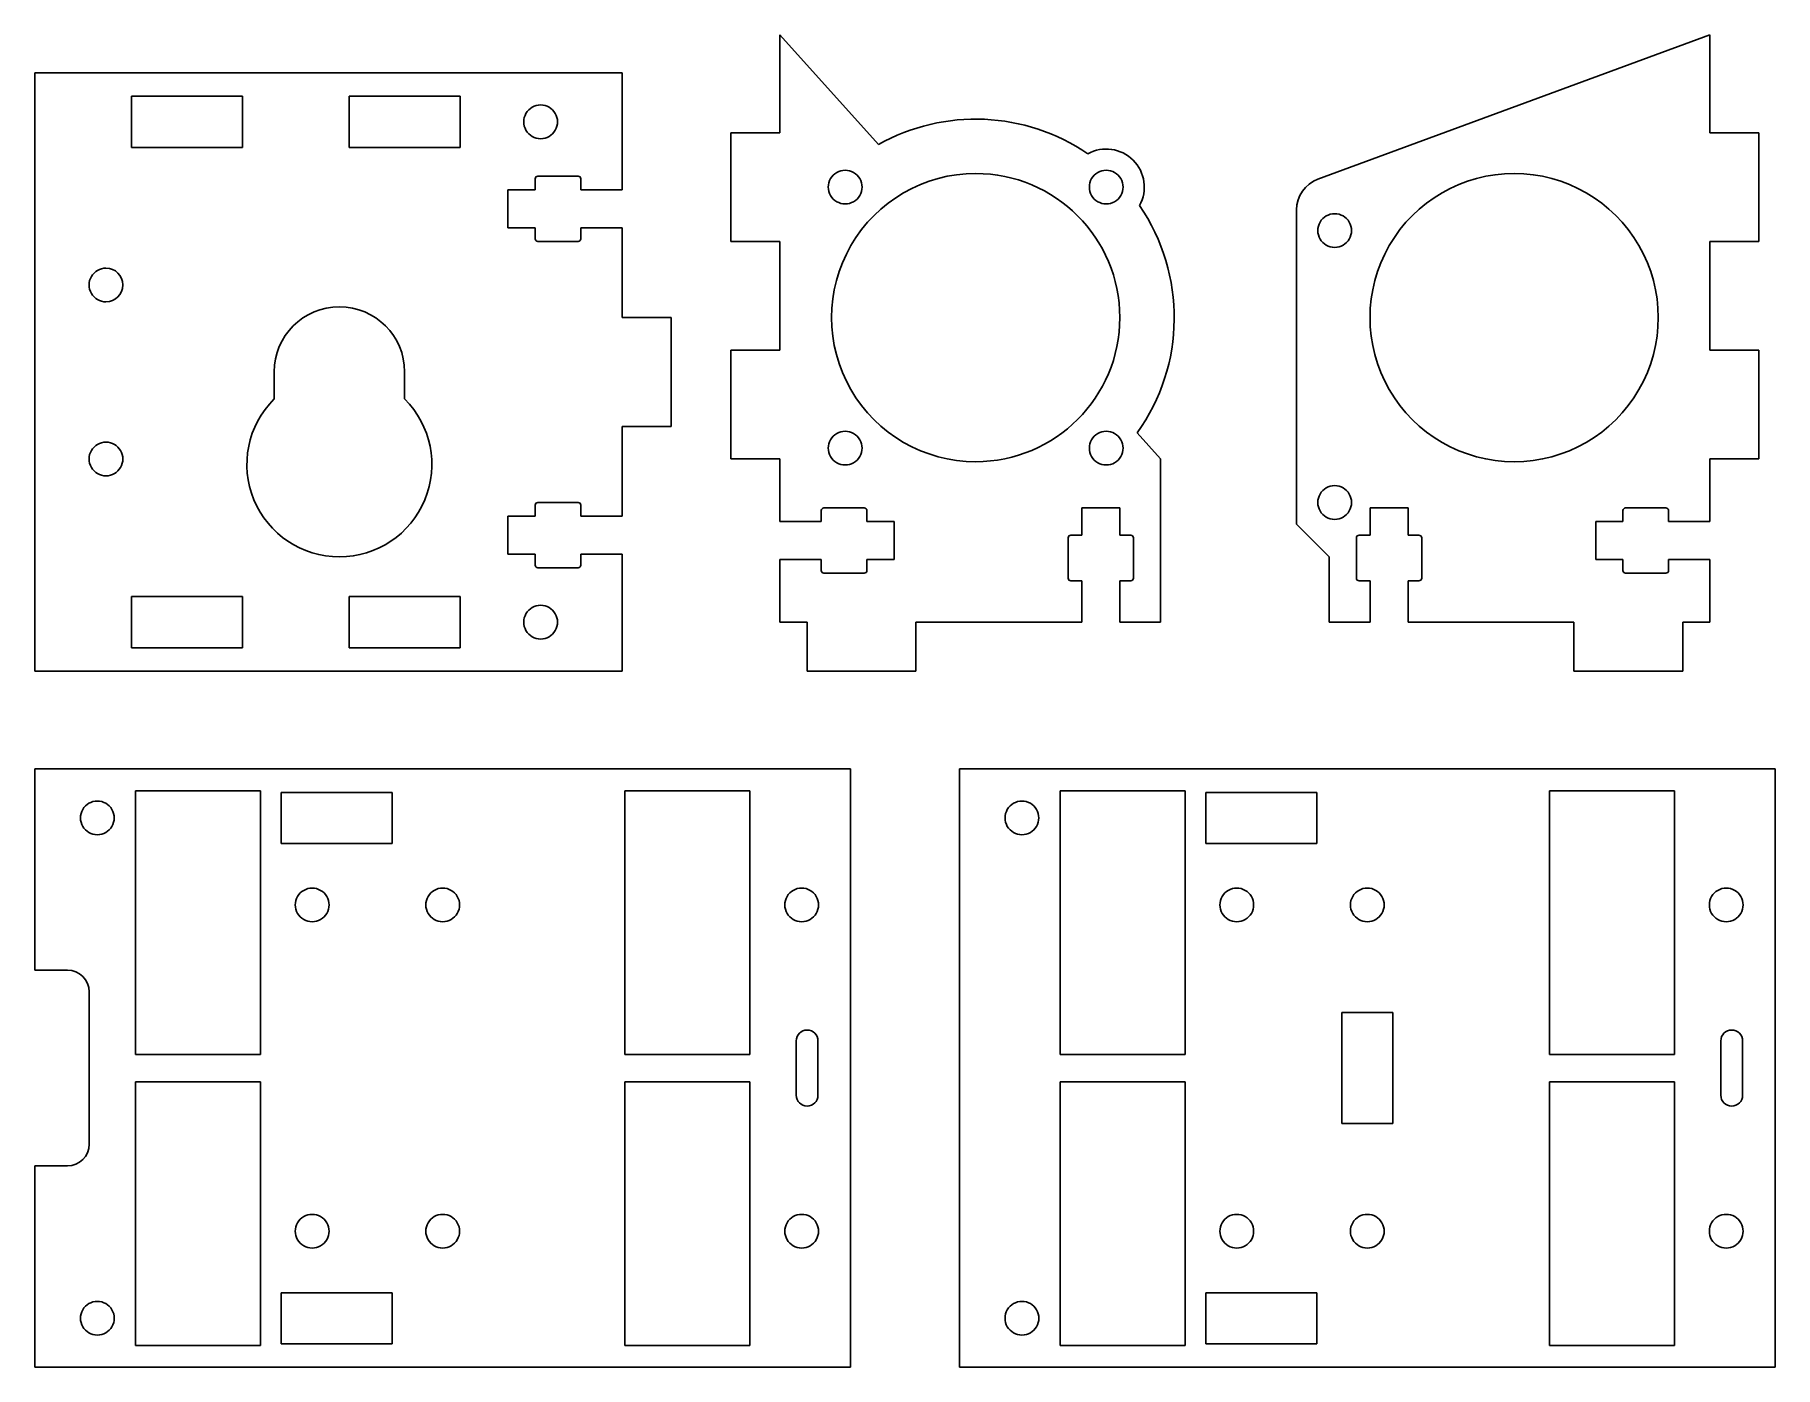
# Model space of a CAD drawing. Extents: x 10 to 170, y 10 to 133.
import ezdxf

# ---------------------------------------------------------------- set-up
doc = ezdxf.new("R2010")
doc.units = 0
doc.layers.add('Layer_1', color=7, linetype='CONTINUOUS')

msp = doc.modelspace()

# ---------------------------------------------------------------- linework, layer by layer
at = {"layer": 'Layer_1', "color": 7}
for p, q in [((78.571567, 123.571564), (78.571567, 132.571563)), ((78.571567, 132.571563), (87.628135, 122.479968)), ((164.071272, 132.57156), (128.034147, 119.294729)), ((164.071272, 123.571561), (164.071272, 132.57156)), ((10.071552, 129.071561), (10.071552, 74.071558)), ((64.071554, 129.071561), (10.071552, 129.071561)), ((64.071554, 118.321559), (64.071554, 129.071561)), ((29.171561, 126.921558), (18.971542, 126.921558)), ((18.971542, 126.921558), (18.971542, 122.221559)), ((29.171561, 122.221559), (29.171561, 126.921558)), ((49.17155, 126.921558), (38.971559, 126.921558)), ((38.971559, 126.921558), (38.971559, 122.221559)), ((49.17155, 122.221559), (49.17155, 126.921558)), ((74.071562, 113.571564), (74.071562, 123.571564)), ((74.071562, 123.571564), (78.571567, 123.571564)), ((168.571277, 123.571561), (164.071272, 123.571561)), ((168.571277, 113.571561), (168.571277, 123.571561)), ((18.971542, 122.221559), (29.171561, 122.221559)), ((38.971559, 122.221559), (49.17155, 122.221559)), ((56.571552, 123.021561), (56.571552, 123.021561)), ((84.571555, 120.121564), (84.571555, 120.121564)), ((108.571563, 120.121564), (108.571563, 120.121564)), ((56.071553, 119.32156), (56.071553, 118.321559)), ((60.021552, 119.57156), (56.321554, 119.57156)), ((60.271553, 118.321559), (60.271553, 119.32156)), ((96.571559, 119.821564), (96.571559, 119.821564)), ((56.071553, 118.321559), (53.571552, 118.321559)), ((53.571552, 118.321559), (53.571552, 114.82156)), ((64.071554, 118.321559), (60.271553, 118.321559)), ((126.071263, 116.479697), (126.071263, 87.57156)), ((53.571552, 114.82156), (56.071553, 114.82156)), ((56.071553, 114.82156), (56.071553, 113.821559)), ((60.271553, 113.821559), (60.271553, 114.82156)), ((60.271553, 114.82156), (64.071554, 114.82156)), ((64.071554, 106.571558), (64.071554, 114.82156)), ((56.321554, 113.571558), (60.021552, 113.571558)), ((78.571567, 113.571564), (74.071562, 113.571564)), ((78.571567, 103.571564), (78.571567, 113.571564)), ((129.57127, 113.021561), (129.57127, 113.021561)), ((164.071272, 113.571561), (168.571277, 113.571561)), ((164.071272, 103.571561), (164.071272, 113.571561)), ((16.611544, 108.02156), (16.611544, 108.02156)), ((68.571553, 106.571558), (64.071554, 106.571558)), ((68.571553, 96.571558), (68.571553, 106.571558)), ((74.071562, 93.571564), (74.071562, 103.571564)), ((74.071562, 103.571564), (78.571567, 103.571564)), ((168.571277, 103.571561), (164.071272, 103.571561)), ((168.571277, 93.571562), (168.571277, 103.571561)), ((32.071564, 101.57156), (32.071564, 99.092356)), ((44.07154, 99.092356), (44.07154, 101.57156)), ((64.071554, 96.571558), (68.571553, 96.571558)), ((64.071554, 88.321559), (64.071554, 96.571558)), ((84.571555, 96.121564), (84.571555, 96.121564)), ((108.571563, 96.121564), (108.571563, 96.121564)), ((111.42325, 95.965416), (113.571582, 93.571564)), ((78.571567, 93.571564), (74.071562, 93.571564)), ((78.571567, 87.821563), (78.571567, 93.571564)), ((113.571582, 93.571564), (113.571582, 78.571563)), ((146.07128, 93.321561), (146.07128, 93.321561)), ((164.071272, 93.571562), (168.571277, 93.571562)), ((164.071272, 87.82156), (164.071272, 93.571562)), ((16.611544, 92.021561), (16.611544, 92.021561)), ((56.071553, 88.321559), (53.571552, 88.321559)), ((53.571552, 88.321559), (53.571552, 84.821561)), ((56.071553, 89.32156), (56.071553, 88.321559)), ((60.021552, 89.571558), (56.321554, 89.571558)), ((60.271553, 88.321559), (60.271553, 89.32156)), ((64.071554, 88.321559), (60.271553, 88.321559)), ((82.371576, 88.821564), (82.371576, 87.821563)), ((86.321559, 89.071562), (82.621569, 89.071562)), ((86.571579, 87.821563), (86.571579, 88.821564)), ((106.321575, 89.071562), (109.821582, 89.071562)), ((106.321575, 86.571564), (106.321575, 89.071562)), ((109.821582, 89.071562), (109.821582, 86.571564)), ((129.57127, 88.02156), (129.57127, 88.02156)), ((136.321264, 89.071559), (132.821257, 89.071559)), ((132.821257, 89.071559), (132.821257, 86.571562)), ((136.321264, 86.571562), (136.321264, 89.071559)), ((156.07126, 87.82156), (156.07126, 88.821561)), ((156.32128, 89.071559), (160.02127, 89.071559)), ((160.271262, 88.821561), (160.271262, 87.82156)), ((82.371576, 87.821563), (78.571567, 87.821563)), ((89.07156, 87.821563), (86.571579, 87.821563)), ((89.07156, 84.321565), (89.07156, 87.821563)), ((105.321577, 86.571564), (106.321575, 86.571564)), ((109.821582, 86.571564), (110.82158, 86.571564)), ((126.071263, 87.57156), (129.071257, 84.57156)), ((132.821257, 86.571562), (131.821259, 86.571562)), ((137.321262, 86.571562), (136.321264, 86.571562)), ((153.571279, 87.82156), (156.07126, 87.82156)), ((153.571279, 84.321562), (153.571279, 87.82156)), ((160.271262, 87.82156), (164.071272, 87.82156)), ((53.571552, 84.821561), (56.071553, 84.821561)), ((56.071553, 84.821561), (56.071553, 83.82156)), ((60.271553, 83.82156), (60.271553, 84.821561)), ((60.271553, 84.821561), (64.071554, 84.821561)), ((64.071554, 74.071558), (64.071554, 84.821561)), ((105.071556, 82.621562), (105.071556, 86.321563)), ((111.071573, 86.321563), (111.071573, 82.621562)), ((131.571266, 86.321561), (131.571266, 82.62156)), ((137.571282, 82.62156), (137.571282, 86.321561)), ((56.321554, 83.571559), (60.021552, 83.571559)), ((78.571567, 78.571563), (78.571567, 84.321565)), ((78.571567, 84.321565), (82.371576, 84.321565)), ((82.371576, 84.321565), (82.371576, 83.321564)), ((86.571579, 83.321564), (86.571579, 84.321565)), ((86.571579, 84.321565), (89.07156, 84.321565)), ((129.071257, 84.57156), (129.071257, 78.571561)), ((156.07126, 84.321562), (153.571279, 84.321562)), ((156.07126, 83.321561), (156.07126, 84.321562)), ((160.271262, 84.321562), (160.271262, 83.321561)), ((164.071272, 84.321562), (160.271262, 84.321562)), ((164.071272, 78.571561), (164.071272, 84.321562)), ((82.621569, 83.071563), (86.321559, 83.071563)), ((106.321575, 82.371564), (105.321577, 82.371564)), ((106.321575, 78.571563), (106.321575, 82.371564)), ((109.821582, 82.371564), (109.821582, 78.571563)), ((110.82158, 82.371564), (109.821582, 82.371564)), ((131.821259, 82.371561), (132.821257, 82.371561)), ((132.821257, 82.371561), (132.821257, 78.571561)), ((136.321264, 78.571561), (136.321264, 82.371561)), ((136.321264, 82.371561), (137.321262, 82.371561)), ((160.02127, 83.07156), (156.32128, 83.07156)), ((18.971542, 80.92156), (18.971542, 76.221561)), ((29.171561, 80.92156), (18.971542, 80.92156)), ((29.171561, 76.221561), (29.171561, 80.92156)), ((49.17155, 80.92156), (38.971559, 80.92156)), ((38.971559, 80.92156), (38.971559, 76.221561)), ((49.17155, 76.221561), (49.17155, 80.92156)), ((81.071576, 78.571563), (78.571567, 78.571563)), ((81.071576, 74.071564), (81.071576, 78.571563)), ((106.321575, 78.571563), (91.071556, 78.571563)), ((91.071556, 78.571563), (91.071556, 74.071564)), ((113.571582, 78.571563), (109.821582, 78.571563)), ((129.071257, 78.571561), (132.821257, 78.571561)), ((136.321264, 78.571561), (151.571283, 78.571561)), ((151.571283, 78.571561), (151.571283, 74.071561)), ((161.571263, 78.571561), (164.071272, 78.571561)), ((161.571263, 74.071561), (161.571263, 78.571561)), ((56.571552, 77.021559), (56.571552, 77.021559)), ((18.971542, 76.221561), (29.171561, 76.221561)), ((38.971559, 76.221561), (49.17155, 76.221561)), ((10.071552, 74.071558), (64.071554, 74.071558)), ((91.071556, 74.071564), (81.071576, 74.071564)), ((151.571283, 74.071561), (161.571263, 74.071561)), ((10.071552, 65.071562), (10.071552, 46.57156)), ((85.071545, 65.071562), (10.071552, 65.071562)), ((85.071545, 10.071551), (85.071545, 65.071562)), ((95.071551, 65.071562), (95.071551, 10.071551)), ((170.071545, 65.071562), (95.071551, 65.071562)), ((170.071545, 10.071551), (170.071545, 65.071562)), ((19.321554, 63.071561), (19.321554, 38.82156)), ((30.821545, 63.071561), (19.321554, 63.071561)), ((30.821545, 38.82156), (30.821545, 63.071561)), ((42.921541, 62.921562), (32.72155, 62.921562)), ((32.72155, 62.921562), (32.72155, 58.22156)), ((42.921541, 58.22156), (42.921541, 62.921562)), ((75.821546, 63.071561), (64.321546, 63.071561)), ((64.321546, 63.071561), (64.321546, 38.82156)), ((75.821546, 38.82156), (75.821546, 63.071561)), ((104.321554, 63.071561), (104.321554, 38.82156)), ((115.821545, 63.071561), (104.321554, 63.071561)), ((115.821545, 38.82156), (115.821545, 63.071561)), ((127.92154, 62.921562), (117.721549, 62.921562)), ((117.721549, 62.921562), (117.721549, 58.22156)), ((127.92154, 58.22156), (127.92154, 62.921562)), ((160.821545, 63.071561), (149.321545, 63.071561)), ((149.321545, 63.071561), (149.321545, 38.82156)), ((160.821545, 38.82156), (160.821545, 63.071561)), ((15.821547, 59.021562), (15.821547, 59.021562)), ((32.72155, 58.22156), (42.921541, 58.22156)), ((100.821546, 59.021562), (100.821546, 59.021562)), ((117.721549, 58.22156), (127.92154, 58.22156)), ((35.571543, 51.021561), (35.571543, 51.021561)), ((47.571547, 51.021561), (47.571547, 51.021561)), ((80.571546, 51.021561), (80.571546, 51.021561)), ((120.571542, 51.021561), (120.571542, 51.021561)), ((132.571546, 51.021561), (132.571546, 51.021561)), ((165.571545, 51.021561), (165.571545, 51.021561)), ((10.071552, 46.57156), (13.071546, 46.57156)), ((15.071542, 44.571561), (15.071542, 30.571561)), ((134.921554, 42.671562), (130.221538, 42.671562)), ((130.221538, 42.671562), (130.221538, 32.47156)), ((134.921554, 32.47156), (134.921554, 42.671562)), ((80.071547, 40.071561), (80.071547, 35.07156)), ((82.071546, 35.07156), (82.071546, 40.071561)), ((165.071546, 40.071561), (165.071546, 35.07156)), ((167.071545, 35.07156), (167.071545, 40.071561)), ((19.321554, 38.82156), (30.821545, 38.82156)), ((64.321546, 38.82156), (75.821546, 38.82156)), ((104.321554, 38.82156), (115.821545, 38.82156)), ((149.321545, 38.82156), (160.821545, 38.82156)), ((30.821545, 36.321562), (19.321554, 36.321562)), ((19.321554, 36.321562), (19.321554, 12.071547)), ((30.821545, 12.071547), (30.821545, 36.321562)), ((75.821546, 36.321562), (64.321546, 36.321562)), ((64.321546, 36.321562), (64.321546, 12.071547)), ((75.821546, 12.071547), (75.821546, 36.321562)), ((115.821545, 36.321562), (104.321554, 36.321562)), ((104.321554, 36.321562), (104.321554, 12.071547)), ((115.821545, 12.071547), (115.821545, 36.321562)), ((160.821545, 36.321562), (149.321545, 36.321562)), ((149.321545, 36.321562), (149.321545, 12.071547)), ((160.821545, 12.071547), (160.821545, 36.321562)), ((130.221538, 32.47156), (134.921554, 32.47156)), ((10.071552, 28.571562), (10.071552, 10.071551)), ((10.071552, 28.571562), (13.071546, 28.571562)), ((35.571543, 21.021561), (35.571543, 21.021561)), ((47.571547, 21.021561), (47.571547, 21.021561)), ((80.571546, 21.021561), (80.571546, 21.021561)), ((120.571542, 21.021561), (120.571542, 21.021561)), ((132.571546, 21.021561), (132.571546, 21.021561)), ((165.571545, 21.021561), (165.571545, 21.021561)), ((42.921541, 16.921561), (32.72155, 16.921561)), ((32.72155, 16.921561), (32.72155, 12.221548)), ((42.921541, 12.221548), (42.921541, 16.921561)), ((127.92154, 16.921561), (117.721549, 16.921561)), ((117.721549, 16.921561), (117.721549, 12.221548)), ((127.92154, 12.221548), (127.92154, 16.921561)), ((15.821547, 13.021563), (15.821547, 13.021563)), ((100.821546, 13.021563), (100.821546, 13.021563)), ((19.321554, 12.071547), (30.821545, 12.071547)), ((32.72155, 12.221548), (42.921541, 12.221548)), ((64.321546, 12.071547), (75.821546, 12.071547)), ((104.321554, 12.071547), (115.821545, 12.071547)), ((117.721549, 12.221548), (127.92154, 12.221548)), ((149.321545, 12.071547), (160.821545, 12.071547)), ((10.071552, 10.071551), (85.071545, 10.071551)), ((95.071551, 10.071551), (170.071545, 10.071551))]:
    msp.add_line(p, q, dxfattribs=at)
for points in [[(55.228433, 125.34683), (54.951344, 124.867121), (54.951344, 124.275999), (55.228433, 123.79629)], [(56.571552, 126.12156), (56.017567, 126.121894), (55.505522, 125.826539), (55.228433, 125.34683)], [(57.914671, 125.34683), (57.637582, 125.826539), (57.125536, 126.121894), (56.571552, 126.12156)], [(57.914671, 123.79629), (58.191759, 124.275999), (58.191759, 124.867121), (57.914671, 125.34683)], [(106.876565, 121.63375), (101.144192, 125.555627), (93.682561, 125.883663), (87.628135, 122.479968)], [(55.228433, 123.79629), (55.505522, 123.316581), (56.017567, 123.021226), (56.571552, 123.021561)], [(56.571552, 123.021561), (57.125536, 123.021226), (57.637582, 123.316581), (57.914671, 123.79629)], [(111.046451, 121.046449), (109.942888, 122.15001), (108.24201, 122.389568), (106.876565, 121.63375)], [(84.571555, 120.121564), (84.017571, 120.121898), (83.505525, 119.826543), (83.228436, 119.346834)], [(85.914674, 119.346834), (85.637585, 119.826543), (85.125539, 120.121898), (84.571555, 120.121564)], [(108.571563, 120.121564), (108.017579, 120.121898), (107.505533, 119.826543), (107.228445, 119.346834)], [(109.914682, 119.346834), (109.637593, 119.826543), (109.125548, 120.121898), (108.571563, 120.121564)], [(111.633759, 116.876564), (112.389575, 118.24201), (112.150014, 119.942888), (111.046451, 121.046449)], [(56.144776, 119.498337), (56.097892, 119.451453), (56.071552, 119.387864), (56.071553, 119.32156)], [(56.321554, 119.57156), (56.255249, 119.571561), (56.19166, 119.545221), (56.144776, 119.498337)], [(60.198329, 119.498337), (60.151445, 119.545221), (60.087856, 119.571561), (60.021552, 119.57156)], [(60.271553, 119.32156), (60.271553, 119.387864), (60.245214, 119.451453), (60.198329, 119.498337)], [(83.228436, 119.346834), (82.951347, 118.867125), (82.951347, 118.276003), (83.228436, 117.796294)], [(96.571559, 119.821564), (91.83779, 119.821564), (87.463607, 117.296128), (85.096722, 113.196564)], [(85.914674, 117.796294), (86.191762, 118.276003), (86.191762, 118.867125), (85.914674, 119.346834)], [(109.821559, 106.571564), (109.821559, 113.889337), (103.889332, 119.821564), (96.571559, 119.821564)], [(107.228445, 119.346834), (106.951356, 118.867125), (106.951356, 118.276003), (107.228445, 117.796294)], [(109.914682, 117.796294), (110.191771, 118.276003), (110.191771, 118.867125), (109.914682, 119.346834)], [(128.034147, 119.294729), (126.85476, 118.860218), (126.071262, 117.73658), (126.071263, 116.479697)], [(146.07128, 119.821561), (141.33751, 119.821561), (136.963327, 117.296126), (134.596443, 113.196561)], [(157.546116, 113.196561), (155.179232, 117.296126), (150.805049, 119.821561), (146.07128, 119.821561)], [(83.228436, 117.796294), (83.505525, 117.316585), (84.017571, 117.02123), (84.571555, 117.021564)], [(84.571555, 117.021564), (85.125539, 117.02123), (85.637585, 117.316585), (85.914674, 117.796294)], [(107.228445, 117.796294), (107.505533, 117.316585), (108.017579, 117.02123), (108.571563, 117.021564)], [(108.571563, 117.021564), (109.125548, 117.02123), (109.637593, 117.316585), (109.914682, 117.796294)], [(111.42325, 95.965416), (115.875991, 102.200544), (115.960075, 110.553058), (111.633759, 116.876564)], [(128.228151, 115.346831), (127.951063, 114.867122), (127.951063, 114.275999), (128.228151, 113.796291)], [(129.57127, 116.12156), (129.017286, 116.121895), (128.50524, 115.826539), (128.228151, 115.346831)], [(130.914389, 115.346831), (130.6373, 115.826539), (130.125255, 116.121895), (129.57127, 116.12156)], [(130.914389, 113.796291), (131.191478, 114.275999), (131.191478, 114.867122), (130.914389, 115.346831)], [(56.071553, 113.821559), (56.071552, 113.755255), (56.097892, 113.691666), (56.144776, 113.644782)], [(56.144776, 113.644782), (56.19166, 113.597897), (56.255249, 113.571558), (56.321554, 113.571558)], [(60.021552, 113.571558), (60.087856, 113.571558), (60.151445, 113.597897), (60.198329, 113.644782)], [(60.198329, 113.644782), (60.245214, 113.691666), (60.271553, 113.755255), (60.271553, 113.821559)], [(128.228151, 113.796291), (128.50524, 113.316582), (129.017286, 113.021227), (129.57127, 113.021561)], [(129.57127, 113.021561), (130.125255, 113.021227), (130.6373, 113.316582), (130.914389, 113.796291)], [(85.096722, 113.196564), (82.729838, 109.097), (82.729838, 104.046128), (85.096722, 99.946564)], [(134.596443, 113.196561), (132.229558, 109.096997), (132.229558, 104.046125), (134.596443, 99.946561)], [(157.546116, 99.946561), (159.913001, 104.046125), (159.913001, 109.096997), (157.546116, 113.196561)], [(16.611544, 111.121559), (16.057559, 111.121893), (15.545513, 110.826538), (15.268425, 110.346829)], [(18.160608, 109.571559), (18.160608, 110.427235), (17.46722, 111.121043), (16.611544, 111.121559)], [(15.268425, 110.346829), (14.991336, 109.86712), (14.991336, 109.275998), (15.268425, 108.796289)], [(16.611544, 108.02156), (17.46722, 108.022076), (18.160608, 108.715883), (18.160608, 109.571559)], [(15.268425, 108.796289), (15.545513, 108.31658), (16.057559, 108.021225), (16.611544, 108.02156)], [(38.071552, 107.559492), (34.762555, 107.559492), (32.078219, 104.88055), (32.071564, 101.57156)], [(44.07154, 101.57156), (44.064885, 104.88055), (41.380549, 107.559492), (38.071552, 107.559492)], [(96.571559, 93.321564), (103.889332, 93.321564), (109.821559, 99.253791), (109.821559, 106.571564)], [(85.096722, 99.946564), (87.463607, 95.846999), (91.83779, 93.321564), (96.571559, 93.321564)], [(134.596443, 99.946561), (136.963327, 95.846997), (141.33751, 93.321561), (146.07128, 93.321561)], [(146.07128, 93.321561), (150.805049, 93.321561), (155.179232, 95.846997), (157.546116, 99.946561)], [(32.071564, 99.092356), (29.634476, 96.663696), (28.901851, 93.005387), (30.215762, 89.82554)], [(45.927342, 89.82554), (47.241253, 93.005387), (46.508628, 96.663696), (44.07154, 99.092356)], [(84.571555, 96.121564), (84.017571, 96.121898), (83.505525, 95.826543), (83.228436, 95.346834)], [(85.914674, 95.346834), (85.637585, 95.826543), (85.125539, 96.121898), (84.571555, 96.121564)], [(108.571563, 96.121564), (108.017579, 96.121898), (107.505533, 95.826543), (107.228445, 95.346834)], [(109.914682, 95.346834), (109.637593, 95.826543), (109.125548, 96.121898), (108.571563, 96.121564)], [(16.611544, 95.12156), (16.057559, 95.121894), (15.545513, 94.826539), (15.268425, 94.34683)], [(17.954662, 94.34683), (17.677574, 94.826539), (17.165528, 95.121894), (16.611544, 95.12156)], [(83.228436, 95.346834), (82.951347, 94.867125), (82.951347, 94.276003), (83.228436, 93.796294)], [(85.914674, 93.796294), (86.191762, 94.276003), (86.191762, 94.867125), (85.914674, 95.346834)], [(107.228445, 95.346834), (106.951356, 94.867125), (106.951356, 94.276003), (107.228445, 93.796294)], [(109.914682, 93.796294), (110.191771, 94.276003), (110.191771, 94.867125), (109.914682, 95.346834)], [(15.268425, 94.34683), (14.991336, 93.867121), (14.991336, 93.275999), (15.268425, 92.79629)], [(17.954662, 92.79629), (18.231751, 93.275999), (18.231751, 93.867121), (17.954662, 94.34683)], [(83.228436, 93.796294), (83.505525, 93.316585), (84.017571, 93.02123), (84.571555, 93.021564)], [(84.571555, 93.021564), (85.125539, 93.02123), (85.637585, 93.316585), (85.914674, 93.796294)], [(107.228445, 93.796294), (107.505533, 93.316585), (108.017579, 93.02123), (108.571563, 93.021564)], [(108.571563, 93.021564), (109.125548, 93.02123), (109.637593, 93.316585), (109.914682, 93.796294)], [(15.268425, 92.79629), (15.545513, 92.316581), (16.057559, 92.021226), (16.611544, 92.021561)], [(16.611544, 92.021561), (17.165528, 92.021226), (17.677574, 92.316581), (17.954662, 92.79629)], [(30.215762, 89.82554), (31.529672, 86.645693), (34.630943, 84.571547), (38.071552, 84.571547)], [(38.071552, 84.571547), (41.512161, 84.571547), (44.613432, 86.645693), (45.927342, 89.82554)], [(128.228151, 90.34683), (127.951063, 89.867121), (127.951063, 89.275999), (128.228151, 88.79629)], [(129.57127, 91.12156), (129.017286, 91.121894), (128.50524, 90.826539), (128.228151, 90.34683)], [(130.914389, 90.34683), (130.6373, 90.826539), (130.125255, 91.121894), (129.57127, 91.12156)], [(130.914389, 88.79629), (131.191478, 89.275999), (131.191478, 89.867121), (130.914389, 90.34683)], [(56.321554, 89.571558), (56.183483, 89.571559), (56.071554, 89.459631), (56.071553, 89.32156)], [(60.271553, 89.32156), (60.271552, 89.459631), (60.159623, 89.571559), (60.021552, 89.571558)], [(82.621569, 89.071562), (82.483501, 89.071558), (82.371577, 88.959632), (82.371576, 88.821564)], [(86.498348, 88.998347), (86.451459, 89.045231), (86.387866, 89.071568), (86.321559, 89.071562)], [(86.571579, 88.821564), (86.571579, 88.887871), (86.545236, 88.951463), (86.498348, 88.998347)], [(128.228151, 88.79629), (128.50524, 88.316581), (129.017286, 88.021226), (129.57127, 88.02156)], [(129.57127, 88.02156), (130.125255, 88.021226), (130.6373, 88.316581), (130.914389, 88.79629)], [(156.144491, 88.998344), (156.097602, 88.95146), (156.07126, 88.887869), (156.07126, 88.821561)], [(156.32128, 89.071559), (156.254973, 89.071565), (156.191379, 89.045228), (156.144491, 88.998344)], [(160.271262, 88.821561), (160.271261, 88.959629), (160.159337, 89.071555), (160.02127, 89.071559)], [(105.144787, 86.498348), (105.097898, 86.451463), (105.071556, 86.387871), (105.071556, 86.321563)], [(105.321577, 86.571564), (105.255269, 86.57157), (105.191675, 86.545233), (105.144787, 86.498348)], [(111.071573, 86.321563), (111.071573, 86.459632), (110.959649, 86.57156), (110.82158, 86.571564)], [(131.821259, 86.571562), (131.68319, 86.571557), (131.571266, 86.459629), (131.571266, 86.321561)], [(137.498052, 86.498345), (137.451164, 86.54523), (137.38757, 86.571567), (137.321262, 86.571562)], [(137.571282, 86.321561), (137.571283, 86.387868), (137.544941, 86.45146), (137.498052, 86.498345)], [(56.071553, 83.82156), (56.071552, 83.755256), (56.097892, 83.691667), (56.144776, 83.644782)], [(56.144776, 83.644782), (56.19166, 83.597898), (56.255249, 83.571559), (56.321554, 83.571559)], [(60.021552, 83.571559), (60.087856, 83.571559), (60.151445, 83.597898), (60.198329, 83.644782)], [(60.198329, 83.644782), (60.245214, 83.691667), (60.271553, 83.755256), (60.271553, 83.82156)], [(82.371576, 83.321564), (82.371576, 83.183495), (82.4835, 83.071567), (82.621569, 83.071563)], [(86.498349, 83.144779), (86.545237, 83.191664), (86.571579, 83.255256), (86.571579, 83.321564)], [(156.07126, 83.321561), (156.071259, 83.255253), (156.097601, 83.191661), (156.14449, 83.144776)], [(160.02127, 83.07156), (160.159339, 83.071564), (160.271263, 83.183492), (160.271262, 83.321561)], [(86.321559, 83.071563), (86.387866, 83.071557), (86.45146, 83.097894), (86.498349, 83.144779)], [(105.071556, 82.621562), (105.071557, 82.555255), (105.097899, 82.491664), (105.144788, 82.44478)], [(105.144788, 82.44478), (105.191676, 82.397895), (105.25527, 82.371559), (105.321577, 82.371564)], [(110.82158, 82.371564), (110.959648, 82.371569), (111.071571, 82.483495), (111.071573, 82.621562)], [(131.571266, 82.62156), (131.571267, 82.483492), (131.683191, 82.371566), (131.821259, 82.371561)], [(137.321262, 82.371561), (137.387569, 82.371556), (137.451163, 82.397893), (137.498051, 82.444777)], [(137.498051, 82.444777), (137.54494, 82.491661), (137.571282, 82.555252), (137.571282, 82.62156)], [(156.14449, 83.144776), (156.191378, 83.097892), (156.254972, 83.071555), (156.32128, 83.07156)], [(56.571552, 80.121559), (56.017567, 80.121893), (55.505522, 79.826538), (55.228433, 79.346829)], [(57.914671, 79.346829), (57.637582, 79.826538), (57.125536, 80.121893), (56.571552, 80.121559)], [(55.228433, 79.346829), (54.951344, 78.86712), (54.951344, 78.275998), (55.228433, 77.796289)], [(57.914671, 77.796289), (58.191759, 78.275998), (58.191759, 78.86712), (57.914671, 79.346829)], [(55.228433, 77.796289), (55.505522, 77.31658), (56.017567, 77.021225), (56.571552, 77.021559)], [(56.571552, 77.021559), (57.125536, 77.021225), (57.637582, 77.31658), (57.914671, 77.796289)], [(14.478428, 61.346831), (14.20134, 60.867122), (14.20134, 60.276), (14.478428, 59.796291)], [(15.821547, 62.121561), (15.267563, 62.121895), (14.755517, 61.82654), (14.478428, 61.346831)], [(17.164666, 61.346831), (16.887577, 61.82654), (16.375531, 62.121895), (15.821547, 62.121561)], [(17.164666, 59.796291), (17.441755, 60.276), (17.441755, 60.867122), (17.164666, 61.346831)], [(99.478428, 61.346831), (99.201339, 60.867122), (99.201339, 60.276), (99.478428, 59.796291)], [(100.821546, 62.121561), (100.267562, 62.121895), (99.755516, 61.82654), (99.478428, 61.346831)], [(102.164665, 61.346831), (101.887577, 61.82654), (101.375531, 62.121895), (100.821546, 62.121561)], [(102.164665, 59.796291), (102.441754, 60.276), (102.441754, 60.867122), (102.164665, 61.346831)], [(14.478428, 59.796291), (14.755517, 59.316582), (15.267563, 59.021227), (15.821547, 59.021562)], [(15.821547, 59.021562), (16.375531, 59.021227), (16.887577, 59.316582), (17.164666, 59.796291)], [(99.478428, 59.796291), (99.755516, 59.316582), (100.267562, 59.021227), (100.821546, 59.021562)], [(100.821546, 59.021562), (101.375531, 59.021227), (101.887577, 59.316582), (102.164665, 59.796291)], [(34.228424, 53.34683), (33.951335, 52.867122), (33.951335, 52.275999), (34.228424, 51.79629)], [(35.571543, 54.12156), (35.017559, 54.121894), (34.505513, 53.826539), (34.228424, 53.34683)], [(36.914662, 53.34683), (36.637573, 53.826539), (36.125527, 54.121894), (35.571543, 54.12156)], [(36.914662, 51.79629), (37.19175, 52.275999), (37.19175, 52.867122), (36.914662, 53.34683)], [(46.228428, 53.34683), (45.95134, 52.867122), (45.95134, 52.275999), (46.228428, 51.79629)], [(47.571547, 54.12156), (47.017563, 54.121894), (46.505517, 53.826539), (46.228428, 53.34683)], [(48.914666, 53.34683), (48.637577, 53.826539), (48.125531, 54.121894), (47.571547, 54.12156)], [(48.914666, 51.79629), (49.191755, 52.275999), (49.191755, 52.867122), (48.914666, 53.34683)], [(79.228427, 53.34683), (78.951338, 52.867122), (78.951338, 52.275999), (79.228427, 51.79629)], [(80.571546, 54.12156), (80.017562, 54.121894), (79.505516, 53.826539), (79.228427, 53.34683)], [(81.914665, 53.34683), (81.637576, 53.826539), (81.12553, 54.121894), (80.571546, 54.12156)], [(81.914665, 51.79629), (82.191754, 52.275999), (82.191754, 52.867122), (81.914665, 53.34683)], [(119.228423, 53.34683), (118.951335, 52.867122), (118.951335, 52.275999), (119.228423, 51.79629)], [(120.571542, 54.12156), (120.017558, 54.121894), (119.505512, 53.826539), (119.228423, 53.34683)], [(121.914661, 53.34683), (121.637572, 53.826539), (121.125527, 54.121894), (120.571542, 54.12156)], [(121.914661, 51.79629), (122.19175, 52.275999), (122.19175, 52.867122), (121.914661, 53.34683)], [(131.228428, 53.34683), (130.951339, 52.867122), (130.951339, 52.275999), (131.228428, 51.79629)], [(132.571546, 54.12156), (132.017562, 54.121894), (131.505516, 53.826539), (131.228428, 53.34683)], [(133.914665, 53.34683), (133.637577, 53.826539), (133.125531, 54.121894), (132.571546, 54.12156)], [(133.914665, 51.79629), (134.191754, 52.275999), (134.191754, 52.867122), (133.914665, 53.34683)], [(164.228427, 53.34683), (163.951338, 52.867122), (163.951338, 52.275999), (164.228427, 51.79629)], [(165.571545, 54.12156), (165.017561, 54.121894), (164.505515, 53.826539), (164.228427, 53.34683)], [(166.914664, 53.34683), (166.637575, 53.826539), (166.12553, 54.121894), (165.571545, 54.12156)], [(166.914664, 51.79629), (167.191753, 52.275999), (167.191753, 52.867122), (166.914664, 53.34683)], [(34.228424, 51.79629), (34.505513, 51.316582), (35.017559, 51.021226), (35.571543, 51.021561)], [(35.571543, 51.021561), (36.125527, 51.021226), (36.637573, 51.316582), (36.914662, 51.79629)], [(46.228428, 51.79629), (46.505517, 51.316582), (47.017563, 51.021226), (47.571547, 51.021561)], [(47.571547, 51.021561), (48.125531, 51.021226), (48.637577, 51.316582), (48.914666, 51.79629)], [(79.228427, 51.79629), (79.505516, 51.316582), (80.017562, 51.021226), (80.571546, 51.021561)], [(80.571546, 51.021561), (81.12553, 51.021226), (81.637576, 51.316582), (81.914665, 51.79629)], [(119.228423, 51.79629), (119.505512, 51.316582), (120.017558, 51.021226), (120.571542, 51.021561)], [(120.571542, 51.021561), (121.125527, 51.021226), (121.637572, 51.316582), (121.914661, 51.79629)], [(131.228428, 51.79629), (131.505516, 51.316582), (132.017562, 51.021226), (132.571546, 51.021561)], [(132.571546, 51.021561), (133.125531, 51.021226), (133.637577, 51.316582), (133.914665, 51.79629)], [(164.228427, 51.79629), (164.505515, 51.316582), (165.017561, 51.021226), (165.571545, 51.021561)], [(165.571545, 51.021561), (166.12553, 51.021226), (166.637575, 51.316582), (166.914664, 51.79629)], [(15.071542, 44.571561), (15.071541, 45.676128), (14.176113, 46.571558), (13.071546, 46.57156)], [(81.071546, 41.070499), (80.519677, 41.070499), (80.072133, 40.623431), (80.071547, 40.071561)], [(82.071546, 40.071561), (82.070959, 40.623431), (81.623416, 41.070499), (81.071546, 41.070499)], [(166.071546, 41.070499), (165.519676, 41.070499), (165.072133, 40.623431), (165.071546, 40.071561)], [(167.071545, 40.071561), (167.070959, 40.623431), (166.623416, 41.070499), (166.071546, 41.070499)], [(80.071547, 35.07156), (80.072133, 34.519691), (80.519677, 34.072623), (81.071546, 34.072623)], [(81.071546, 34.072623), (81.623416, 34.072623), (82.070959, 34.519691), (82.071546, 35.07156)], [(165.071546, 35.07156), (165.072133, 34.519691), (165.519676, 34.072623), (166.071546, 34.072623)], [(166.071546, 34.072623), (166.623416, 34.072623), (167.070959, 34.519691), (167.071545, 35.07156)], [(13.071546, 28.571562), (14.176113, 28.571564), (15.071541, 29.466993), (15.071542, 30.571561)], [(35.571543, 24.121561), (35.017559, 24.121895), (34.505513, 23.82654), (34.228424, 23.346831)], [(36.914662, 23.346831), (36.637573, 23.82654), (36.125527, 24.121895), (35.571543, 24.121561)], [(47.571547, 24.121561), (47.017563, 24.121895), (46.505517, 23.82654), (46.228428, 23.346831)], [(48.914666, 23.346831), (48.637577, 23.82654), (48.125531, 24.121895), (47.571547, 24.121561)], [(80.571546, 24.121561), (80.017562, 24.121895), (79.505516, 23.82654), (79.228427, 23.346831)], [(81.914665, 23.346831), (81.637576, 23.82654), (81.12553, 24.121895), (80.571546, 24.121561)], [(120.571542, 24.121561), (120.017558, 24.121895), (119.505512, 23.82654), (119.228423, 23.346831)], [(121.914661, 23.346831), (121.637572, 23.82654), (121.125527, 24.121895), (120.571542, 24.121561)], [(132.571546, 24.121561), (132.017562, 24.121895), (131.505516, 23.82654), (131.228428, 23.346831)], [(133.914665, 23.346831), (133.637577, 23.82654), (133.125531, 24.121895), (132.571546, 24.121561)], [(165.571545, 24.121561), (165.017561, 24.121895), (164.505515, 23.82654), (164.228427, 23.346831)], [(166.914664, 23.346831), (166.637575, 23.82654), (166.12553, 24.121895), (165.571545, 24.121561)], [(34.228424, 23.346831), (33.951335, 22.867122), (33.951335, 22.276), (34.228424, 21.796291)], [(36.914662, 21.796291), (37.19175, 22.276), (37.19175, 22.867122), (36.914662, 23.346831)], [(46.228428, 23.346831), (45.95134, 22.867122), (45.95134, 22.276), (46.228428, 21.796291)], [(48.914666, 21.796291), (49.191755, 22.276), (49.191755, 22.867122), (48.914666, 23.346831)], [(79.228427, 23.346831), (78.951338, 22.867122), (78.951338, 22.276), (79.228427, 21.796291)], [(81.914665, 21.796291), (82.191754, 22.276), (82.191754, 22.867122), (81.914665, 23.346831)], [(119.228423, 23.346831), (118.951335, 22.867122), (118.951335, 22.276), (119.228423, 21.796291)], [(121.914661, 21.796291), (122.19175, 22.276), (122.19175, 22.867122), (121.914661, 23.346831)], [(131.228428, 23.346831), (130.951339, 22.867122), (130.951339, 22.276), (131.228428, 21.796291)], [(133.914665, 21.796291), (134.191754, 22.276), (134.191754, 22.867122), (133.914665, 23.346831)], [(164.228427, 23.346831), (163.951338, 22.867122), (163.951338, 22.276), (164.228427, 21.796291)], [(166.914664, 21.796291), (167.191753, 22.276), (167.191753, 22.867122), (166.914664, 23.346831)], [(34.228424, 21.796291), (34.505513, 21.316582), (35.017559, 21.021227), (35.571543, 21.021561)], [(35.571543, 21.021561), (36.125527, 21.021227), (36.637573, 21.316582), (36.914662, 21.796291)], [(46.228428, 21.796291), (46.505517, 21.316582), (47.017563, 21.021227), (47.571547, 21.021561)], [(47.571547, 21.021561), (48.125531, 21.021227), (48.637577, 21.316582), (48.914666, 21.796291)], [(79.228427, 21.796291), (79.505516, 21.316582), (80.017562, 21.021227), (80.571546, 21.021561)], [(80.571546, 21.021561), (81.12553, 21.021227), (81.637576, 21.316582), (81.914665, 21.796291)], [(119.228423, 21.796291), (119.505512, 21.316582), (120.017558, 21.021227), (120.571542, 21.021561)], [(120.571542, 21.021561), (121.125527, 21.021227), (121.637572, 21.316582), (121.914661, 21.796291)], [(131.228428, 21.796291), (131.505516, 21.316582), (132.017562, 21.021227), (132.571546, 21.021561)], [(132.571546, 21.021561), (133.125531, 21.021227), (133.637577, 21.316582), (133.914665, 21.796291)], [(164.228427, 21.796291), (164.505515, 21.316582), (165.017561, 21.021227), (165.571545, 21.021561)], [(165.571545, 21.021561), (166.12553, 21.021227), (166.637575, 21.316582), (166.914664, 21.796291)], [(15.821547, 16.12156), (15.26724, 16.122379), (14.754689, 15.827131), (14.477299, 15.347223)], [(17.165796, 15.347223), (16.888405, 15.827131), (16.375854, 16.122379), (15.821547, 16.12156)], [(100.821546, 16.12156), (100.26724, 16.122379), (99.754688, 15.827131), (99.477298, 15.347223)], [(102.165795, 15.347223), (101.888405, 15.827131), (101.375853, 16.122379), (100.821546, 16.12156)], [(14.477299, 15.347223), (14.199908, 14.867315), (14.199908, 14.275808), (14.477299, 13.7959)], [(17.165796, 13.7959), (17.443186, 14.275808), (17.443186, 14.867315), (17.165796, 15.347223)], [(99.477298, 15.347223), (99.199908, 14.867315), (99.199908, 14.275808), (99.477298, 13.7959)], [(102.165795, 13.7959), (102.443185, 14.275808), (102.443185, 14.867315), (102.165795, 15.347223)], [(14.477299, 13.7959), (14.754689, 13.315993), (15.26724, 13.020744), (15.821547, 13.021563)], [(15.821547, 13.021563), (16.375854, 13.020744), (16.888405, 13.315993), (17.165796, 13.7959)], [(99.477298, 13.7959), (99.754688, 13.315993), (100.26724, 13.020744), (100.821546, 13.021563)], [(100.821546, 13.021563), (101.375853, 13.020744), (101.888405, 13.315993), (102.165795, 13.7959)]]:
    msp.add_open_spline(points, degree=3, dxfattribs=at)

doc.saveas('drawing.dxf')
